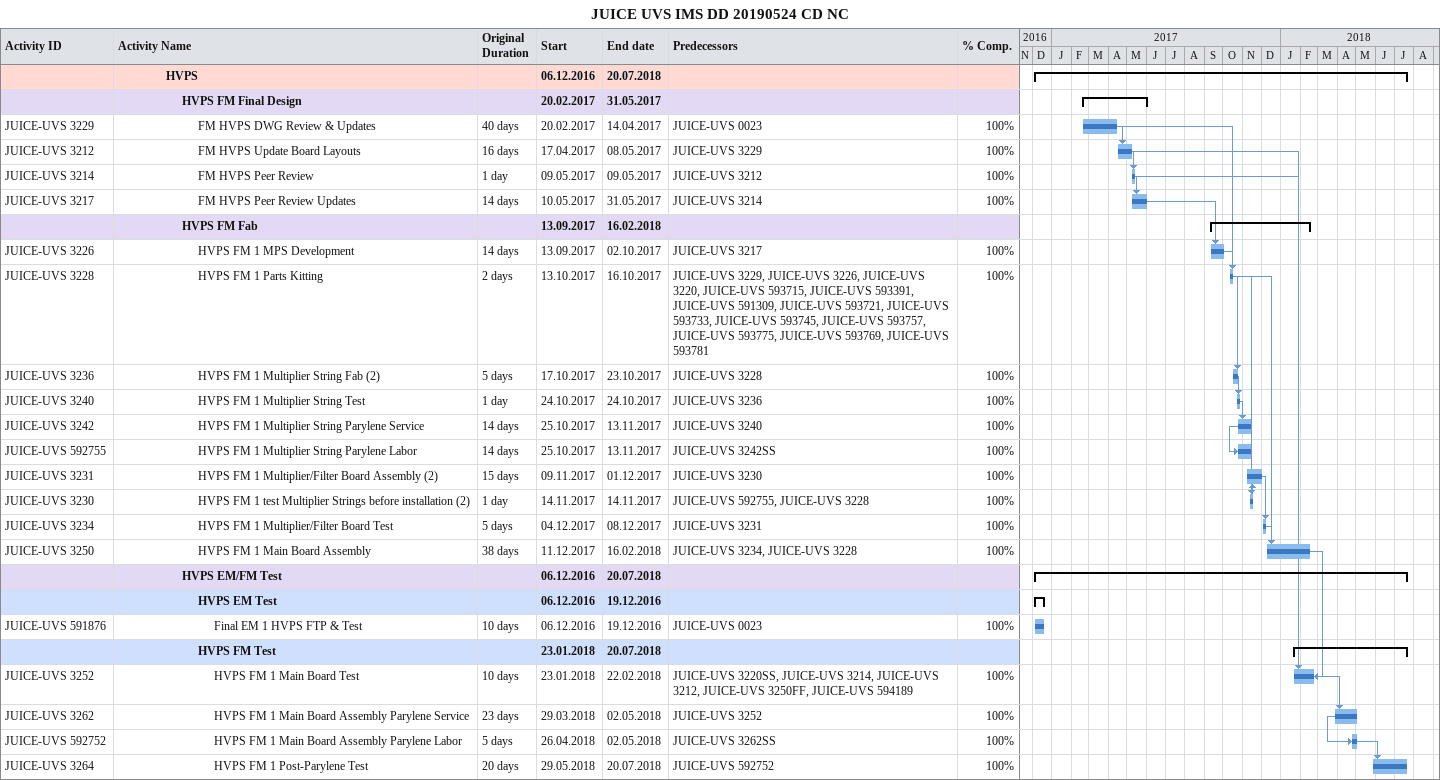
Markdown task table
JUICE UVS IMS DD 20190524 CD NC

| ID | Level | Task | Original duration | Start | Finish | Predecessors | % complete |
|---|---|---|---|---|---|---|---|
|  | 4 | **HVPS** |  | 2016-12-06 | 2018-07-20 |  |  |
|  | 5 | **HVPS FM Final Design** |  | 2017-02-20 | 2017-05-31 |  |  |
| JUICE-UVS 3229 | 6 | FM HVPS DWG Review & Updates | 40d | 2017-02-20 | 2017-04-14 | JUICE-UVS 0023 | 100 |
| JUICE-UVS 3212 | 6 | FM HVPS Update Board Layouts | 16d | 2017-04-17 | 2017-05-08 | JUICE-UVS 3229 | 100 |
| JUICE-UVS 3214 | 6 | FM HVPS Peer Review | 1d | 2017-05-09 | 2017-05-09 | JUICE-UVS 3212 | 100 |
| JUICE-UVS 3217 | 6 | FM HVPS Peer Review Updates | 14d | 2017-05-10 | 2017-05-31 | JUICE-UVS 3214 | 100 |
|  | 5 | **HVPS FM Fab** |  | 2017-09-13 | 2018-02-16 |  |  |
| JUICE-UVS 3226 | 6 | HVPS FM 1 MPS Development | 14d | 2017-09-13 | 2017-10-02 | JUICE-UVS 3217 | 100 |
| JUICE-UVS 3228 | 6 | HVPS FM 1 Parts Kitting | 2d | 2017-10-13 | 2017-10-16 | JUICE-UVS 3229, JUICE-UVS 3226, JUICE-UVS 3220, JUICE-UVS 593715, JUICE-UVS 593391, JUICE-UVS 591309, JUICE-UVS 593721, JUICE-UVS 593733, JUICE-UVS 593745, JUICE-UVS 593757, JUICE-UVS 593775, JUICE-UVS 593769, JUICE-UVS 593781 | 100 |
| JUICE-UVS 3236 | 6 | HVPS FM 1 Multiplier String Fab (2) | 5d | 2017-10-17 | 2017-10-23 | JUICE-UVS 3228 | 100 |
| JUICE-UVS 3240 | 6 | HVPS FM 1 Multiplier String Test | 1d | 2017-10-24 | 2017-10-24 | JUICE-UVS 3236 | 100 |
| JUICE-UVS 3242 | 6 | HVPS FM 1 Multiplier String Parylene Service | 14d | 2017-10-25 | 2017-11-13 | JUICE-UVS 3240 | 100 |
| JUICE-UVS 592755 | 6 | HVPS FM 1 Multiplier String Parylene Labor | 14d | 2017-10-25 | 2017-11-13 | JUICE-UVS 3242SS | 100 |
| JUICE-UVS 3231 | 6 | HVPS FM 1 Multiplier/Filter Board Assembly (2) | 15d | 2017-11-09 | 2017-12-01 | JUICE-UVS 3230 | 100 |
| JUICE-UVS 3230 | 6 | HVPS FM 1 test Multiplier Strings before installation (2) | 1d | 2017-11-14 | 2017-11-14 | JUICE-UVS 592755, JUICE-UVS 3228 | 100 |
| JUICE-UVS 3234 | 6 | HVPS FM 1 Multiplier/Filter Board Test | 5d | 2017-12-04 | 2017-12-08 | JUICE-UVS 3231 | 100 |
| JUICE-UVS 3250 | 6 | HVPS FM 1 Main Board Assembly | 38d | 2017-12-11 | 2018-02-16 | JUICE-UVS 3234, JUICE-UVS 3228 | 100 |
|  | 5 | **HVPS EM/FM Test** |  | 2016-12-06 | 2018-07-20 |  |  |
|  | 6 | **HVPS EM Test** |  | 2016-12-06 | 2016-12-19 |  |  |
| JUICE-UVS 591876 | 7 | Final EM 1 HVPS FTP & Test | 10d | 2016-12-06 | 2016-12-19 | JUICE-UVS 0023 | 100 |
|  | 6 | **HVPS FM Test** |  | 2018-01-23 | 2018-07-20 |  |  |
| JUICE-UVS 3252 | 7 | HVPS FM 1 Main Board Test | 10d | 2018-01-23 | 2018-02-22 | JUICE-UVS 3220SS, JUICE-UVS 3214, JUICE-UVS 3212, JUICE-UVS 3250FF, JUICE-UVS 594189 | 100 |
| JUICE-UVS 3262 | 7 | HVPS FM 1 Main Board Assembly Parylene Service | 23d | 2018-03-29 | 2018-05-02 | JUICE-UVS 3252 | 100 |
| JUICE-UVS 592752 | 7 | HVPS FM 1 Main Board Assembly Parylene Labor | 5d | 2018-04-26 | 2018-05-02 | JUICE-UVS 3262SS | 100 |
| JUICE-UVS 3264 | 7 | HVPS FM 1 Post-Parylene Test | 20d | 2018-05-29 | 2018-07-20 | JUICE-UVS 592752 | 100 |
